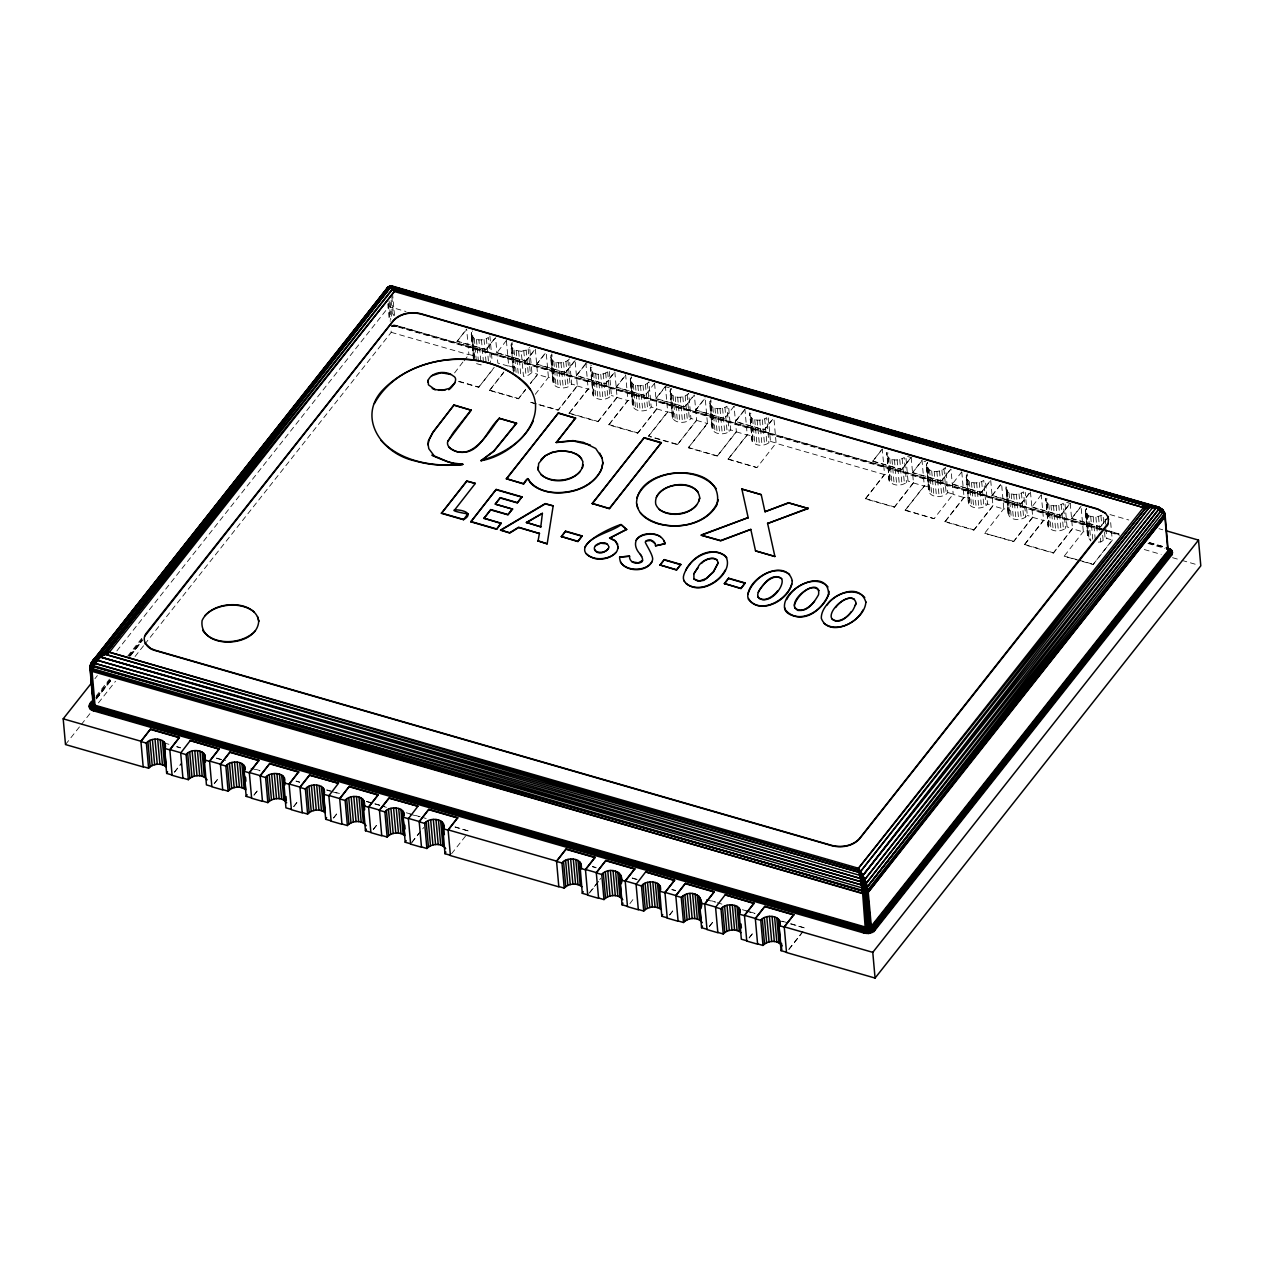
<?xml version="1.0" encoding="UTF-8"?>
<svg xmlns="http://www.w3.org/2000/svg" width="1264" height="1264" viewBox="0 0 1264 1264"><rect width="100%" height="100%" fill="white"/><g stroke="black" fill="none" stroke-linecap="round" stroke-linejoin="round"><path stroke-width="0.75" stroke-dasharray="5 3.75" d="M392.282 325.812L391.887 326.57L397.56 325.828L1119.082 533.945M473.415 359.339L471.172 334.249L471.409 332.558L473.652 357.665L474.569 356.053L472.325 330.947M513.168 370.81L510.925 345.704L512.078 342.418L514.322 367.524L513.405 369.135M552.921 382.281L550.677 357.175L551.831 353.888L554.074 378.979C549.366 388.775 567.283 390.702 571.676 384.066L569.606 360.888M590.43 368.646L590.683 366.971L593.1 395.363C597.177 401.162 606.894 400.404 611.428 395.521L609.185 370.431C604.603 375.629 592.69 376.293 590.43 368.646L593.1 395.363M592.674 393.752L593.827 390.45L591.757 367.287M630.199 380.116L631.352 376.814L633.58 401.92C628.872 411.701 646.789 413.644 651.181 406.992L648.938 381.902C644.356 387.1 632.458 387.764 630.199 380.116L632.427 405.207M669.952 391.571L671.105 388.285L673.333 413.391C668.624 423.171 686.542 425.099 690.934 418.463L688.69 393.357C684.108 398.555 672.211 399.234 669.952 391.571L672.179 416.678M711.948 428.148L709.704 403.042L710.858 399.756L713.101 424.862C708.393 434.642 726.294 436.57 730.687 429.934L728.617 406.755M752.127 441.231L749.71 412.838L752.127 441.231C756.204 447.029 765.905 446.271 770.455 441.389L768.212 416.298M751.701 439.619L752.854 436.317L750.784 413.154M889.208 480.92L886.775 452.417L889.208 480.92C893.395 486.861 903.365 486.087 908.026 481.078L905.782 455.972M888.766 479.246L889.951 475.864L887.881 452.702M926.291 465.61L927.476 462.229L929.704 487.335C924.869 497.384 943.276 499.375 947.779 492.549L945.535 467.443C940.827 472.783 928.613 473.479 926.291 465.61L928.519 490.716M968.287 502.187L966.044 477.081L967.229 473.7L969.472 498.806C964.622 508.839 983.029 510.83 987.532 504.02L985.462 480.841M1008.04 513.642L1006.049 486.83L1008.293 511.92C1007.55 521.305 1022.702 521.353 1027.284 515.475L1025.23 492.312M1048.235 526.788L1045.802 498.285L1048.235 526.788C1052.422 532.729 1062.392 531.954 1067.053 526.946L1064.809 501.84M1047.793 525.113L1048.978 521.732L1046.908 498.569M1085.302 511.478L1086.487 508.096L1088.731 533.203L1087.546 536.584L1090.8 540.992L1088.557 515.886L1085.302 511.478L1087.546 536.584M1008.293 511.92L1009.225 510.261L1007.155 487.098M94.926 678.689L97.36 675.592M116.873 650.897L388.933 306.599L405.981 311.513M96.08 696.132L109.51 679.147M127.806 655.984L142.453 637.451M95.795 697.839L110.442 679.305M128.738 656.142L142.168 639.157M96.98 697.128L110.41 680.143M129.923 655.431L142.121 639.979M96.633 697.775L111.279 679.242M129.576 656.079L141.789 640.643M96.127 699.039L111.99 678.958M129.876 656.206L142.484 640.358M96.633 698.55L111.279 680.016M130.808 655.321L141.789 641.417M65.491 744.559L80.138 726.026M81.354 724.477L91.119 712.138M98.434 702.863L115.514 681.249M135.027 656.553L143.575 645.746M144.791 644.198L391.224 332.321L390.892 328.64M506.422 340.79L508.681 366.197L497.842 363.068L495.583 337.662L485.992 349.78L457.078 341.438L466.637 329.003M457.078 341.438L465.468 330.836M454.566 372.927L462.908 361.994M464.141 360.793L468.897 354.426L474.569 356.053M485.992 349.78L494.35 338.863M506.39 340.474L496.831 352.909L525.745 361.251L535.336 349.133L537.595 374.539L530.422 383.64M174.479 771.956L181.668 762.871M458.8 381.586L478.677 387.321L494.224 367.303M174.511 772.272L181.7 763.187M478.677 387.321L494.256 367.619M525.619 389.691L518.445 398.792L489.531 390.45L503.862 371.948M489.531 390.45L505.094 370.747M525.745 361.251L535.304 348.817M575.088 360.588L565.514 372.722L536.6 364.38L546.143 351.945M536.6 364.38L546.174 352.245L548.45 377.667L537.595 374.539M214.232 783.427L219.02 777.376M518.445 398.792L525.603 389.375M530.39 383.324L537.579 374.223L531.907 372.596L528.399 375.203L523.47 376.435L521.242 351.329L514.085 350.002L510.925 345.704M214.264 783.743L219.051 777.676M535.272 394.336L548.418 377.351L554.074 378.979M565.514 372.722L575.057 360.272L577.348 386.01L558.198 410.263L529.284 401.92L558.167 409.947L577.332 385.694L571.676 384.066M585.896 363.4L576.321 375.534L605.235 383.877L613.625 373.259M584.726 365.233L576.352 375.85L605.266 384.177L613.64 373.575M254.001 794.898L258.788 788.831M254.017 795.214L258.804 789.147M614.841 372.058L617.116 397.481L597.951 421.718L569.037 413.391L588.171 388.822L593.827 390.45M569.037 413.391L588.202 389.138L585.927 363.716L591.584 365.359M654.578 383.213L645.019 395.648L616.105 387.305L625.664 374.871M616.105 387.305L624.495 376.704M293.754 806.369L298.541 800.302M597.951 421.718L617.085 397.165L611.428 395.521M293.769 806.685L298.573 800.618M654.594 383.529L656.869 408.936L637.704 433.189L608.79 424.846L627.924 400.293L633.58 401.92M608.79 424.846L627.955 400.609L625.68 375.187M665.417 386.342L655.826 398.46L684.74 406.803L694.331 394.684M669.209 387.748L665.449 386.658L655.858 398.776L684.772 407.119L694.363 395L696.622 420.406L677.457 444.659L650.36 436.838M333.506 817.84L338.294 811.772M637.704 433.189L656.838 408.635L651.181 406.992M333.538 818.14L338.325 812.088M648.543 436.317L667.708 412.064L665.449 386.658M734.084 406.139L724.525 418.589L695.611 410.247L705.17 397.812M695.611 410.247L705.201 398.128L707.461 423.535L688.311 447.788L717.225 456.13L736.375 431.877L734.115 406.455M373.259 829.295L378.047 823.243M677.457 444.659L696.59 420.09L690.934 418.463M373.291 829.611L378.078 823.543M688.311 447.788L707.445 423.219L713.101 424.862M744.923 409.267L735.348 421.402L764.262 429.744L773.837 417.61M743.753 411.1L735.379 421.718L764.293 430.044L772.667 419.443M411.811 842.282L420.201 831.68M717.225 456.13L736.343 431.561L730.687 429.934M411.843 842.598L423.819 827.446M770.455 441.389L776.112 443.032L756.978 467.585L728.064 459.259L747.198 434.69L752.854 436.317M728.064 459.259L747.229 435.006L744.954 409.583M451.58 853.753L467.143 834.05M907.584 456.494L911.202 457.536L901.627 469.671L872.713 461.328L882.256 448.894M872.713 461.328L881.087 450.711M911.202 457.536L913.477 482.959L894.312 507.212L865.398 498.869L884.531 474.3L889.951 475.864M865.398 498.869L884.563 474.616L882.288 449.194M901.627 469.671L911.17 457.22M961.809 472.136L964.069 497.558L953.23 494.429L950.955 469.007L941.38 481.126L912.466 472.799L922.025 460.349M912.466 472.799L922.041 460.665L925.659 461.708M588.913 893.364L600.89 878.211M894.312 507.212L913.445 482.643L908.026 481.078M590.146 892.163L600.921 878.527M947.779 492.549L953.198 494.113L934.064 518.667L905.15 510.34L924.284 485.771L929.704 487.335M905.15 510.34L924.316 486.087L922.041 460.665M941.38 481.126L950.939 468.691M961.778 471.82L952.219 484.254L981.133 492.597L990.723 480.478L992.983 505.884L973.817 530.137L944.919 521.795L964.037 497.242L969.472 498.806M629.899 903.634L634.654 897.25M944.919 521.795L964.069 497.558M981.133 492.597L990.692 480.162M1029.275 493.466L1020.885 504.067L991.971 495.725L1001.53 483.29M991.971 495.725L1001.562 483.606L1003.821 509.013L992.983 505.884M669.62 914.788L674.407 908.721M973.817 530.137L992.951 505.584L987.532 504.02M669.651 915.089L674.439 909.037M1030.476 491.949L1032.735 517.355L1013.586 541.608L984.672 533.266L1003.806 508.697L1009.225 510.261M1020.885 504.067L1030.444 491.633M1041.283 494.761L1031.74 507.196L1060.654 515.538L1070.229 503.404L1066.611 502.361M709.373 926.243L714.176 920.192M1013.586 541.608L1032.72 517.039L1027.284 515.475M709.404 926.559L714.192 920.492M1070.229 503.404L1072.504 528.826L1053.339 553.079L1024.425 544.737L1043.558 520.168L1048.978 521.732M1024.425 544.737L1043.59 520.484L1041.315 495.077M1060.654 515.538L1070.197 503.088M1106.395 519.425L1100.407 526.993L1071.493 518.667L1081.036 506.216M1071.493 518.667L1081.068 506.532L1083.343 531.954L1072.504 528.826M749.141 937.714L753.929 931.647M1053.339 553.079L1072.472 528.51L1067.053 526.946M749.157 938.03L753.96 931.963M1080.436 560.884L1064.177 556.207L1083.311 531.638L1088.731 533.203M1100.407 526.993L1108.765 516.075M788.894 949.185L803.256 930.999M1082.253 561.406L1093.091 564.534L1112.225 539.981L1106.806 538.417L1100.77 541.94L1095.477 542.335M788.926 949.501L803.288 931.315M1093.091 564.534L1112.257 540.297L1110.677 522.601M393.294 324.911L396.122 326.618L397.56 325.828M521.242 351.329L526.156 350.096L529.679 347.489M550.677 357.175C552.937 364.822 564.85 364.158 569.432 358.96M471.172 334.249C473.099 341.312 483.385 341.043 488.41 337.472L490.653 362.563M709.704 403.042C711.632 410.121 721.918 409.836 726.942 406.265L729.186 431.372M749.457 414.513C751.385 421.591 761.671 421.307 766.695 417.736L768.939 442.842M886.522 454.139C888.513 461.407 899.067 461.123 904.234 457.457L906.478 482.564M966.044 477.081C968.019 484.349 978.589 484.065 983.755 480.399L985.983 505.489M1005.796 488.552C1007.787 495.82 1018.342 495.535 1023.508 491.854L1025.752 516.96M1045.549 500.007C1047.54 507.275 1058.094 506.99 1063.261 503.325L1065.505 528.431M1088.557 515.886L1095.904 517.26L1103.014 514.796L1103.883 524.449M391.334 325.764L395.553 325.448M391.635 326.302L397.054 326.349M394.368 324.927L1118.782 533.771M394.826 326.381L396.564 326.618M476.575 363.637L481.126 364.948L478.898 339.842M1109.95 514.559L1128.799 519.994M1158.946 528.684L1162.706 529.774M457.047 341.122L485.961 349.464M496.815 352.593L525.729 360.935M536.568 364.064L565.482 372.406M616.074 386.989L645.019 395.648M695.595 409.931L724.525 418.589M872.681 461.012L901.595 469.355M912.434 472.483L941.348 480.826M952.203 483.954L981.101 492.281M991.956 495.409L1020.87 503.751M1031.708 506.88L1060.622 515.222M1071.461 518.351L1100.375 526.693M1149.087 542.509L1166.119 547.423M1149.387 542.683L1168.315 548.149M1118.924 534.498L395.506 325.843L393.452 326.365L393.436 325.433M1148.881 543.204L1164.365 547.612M1100.596 529.821L395.758 326.349L395.363 325.117M1102.129 530.106L1119.541 535.288M1147.949 543.473L1164.997 548.386M508.665 365.881L514.322 367.524M673.333 413.391L667.676 411.748L648.527 436.001L677.441 444.343M391.224 332.321L468.928 354.726L466.669 329.319M577.348 386.01L588.202 389.138M617.116 397.481L627.955 400.609M656.869 408.936L667.708 412.064M696.622 420.406L707.461 423.535M736.375 431.877L747.229 435.006M884.563 474.616L776.128 443.348L773.868 417.926M913.477 482.959L924.316 486.087M1032.735 517.355L1043.59 520.484M1144.283 549.524L1161.237 554.422M1172.534 557.677L1180.07 559.857M1181.966 560.394L1197.04 564.739M458.785 381.27L478.661 387.005M489.5 390.134L518.414 398.476M569.005 413.075L597.919 421.402M608.758 424.53L637.672 432.873M688.28 447.472L717.194 455.814M728.032 458.943L756.978 467.585M865.366 498.553L894.28 506.896M905.135 510.024L934.064 518.667M944.887 521.479L973.801 529.821M1013.554 541.292L984.672 533.266M1024.393 544.421L1053.307 552.763M1076.802 559.541L1064.177 556.207M1078.603 560.063L1093.06 564.234M164.146 742.932L169.566 744.496M176.786 746.582L180.404 747.624M216.539 758.037L225.577 760.644M256.308 769.507L259.91 770.55M296.06 780.978L299.679 782.021M326.776 789.842L334.012 791.928M335.813 792.449L339.431 793.492M366.528 801.313L384.604 806.511M406.297 812.768L413.518 814.853M415.319 815.375L426.173 818.503M455.087 826.846L469.56 831.333L455.103 827.162M592.421 866.456L596.039 867.499M632.174 877.927L637.593 879.491M671.927 889.398L675.545 890.441M711.695 900.853L715.298 901.896M742.41 909.717L747.83 911.281M749.631 911.802L755.05 913.366M782.163 921.187L789.4 923.273M791.201 923.794L805.689 928.282L787.614 923.068M176.818 746.882L180.436 747.925M216.571 758.353L221.99 759.917M250.904 768.259L259.942 770.866M296.092 781.294L299.694 782.337M326.807 790.158L330.425 791.201M332.227 791.722L339.463 793.808M366.56 801.613L386.436 807.348M409.931 814.127L418.969 816.734M592.453 866.772L596.055 867.815M632.205 878.243L637.625 879.807M671.958 889.714L675.576 890.757M706.292 899.605L715.329 902.212M717.13 902.733L722.566 904.297M746.044 911.075L755.082 913.682M778.577 920.461L785.813 922.546M1105.084 519.109L1105.763 526.835M1105.937 528.763L1106.806 538.417M1104.562 532.176L1105.257 539.902M1100.96 515.996L1101.813 525.65M1102.682 535.304L1103.203 541.103M1098.527 516.834L1099.743 530.359M1100.423 538.069L1100.77 541.94M1095.904 517.26L1097.278 532.713M1093.234 517.229L1095.303 540.407M1090.737 516.771L1092.981 541.877M1086.866 514.653L1089.11 539.76M1085.555 509.755L1087.798 534.862M1085.744 513.152L1087.988 538.259M1061.207 504.526L1063.435 529.632M1058.774 505.363L1061.017 530.469M1056.135 505.79L1058.379 530.896M1053.481 505.774L1055.724 530.864M1050.984 505.3L1053.228 530.406M1048.804 504.415L1051.048 529.521M1047.113 503.183L1049.341 528.289M1021.438 493.055L1023.682 518.161M1019.021 493.908L1021.265 518.998M1016.382 494.319L1018.626 519.425M1013.728 494.303L1015.972 519.409M1011.232 493.829L1013.459 518.935M1009.051 492.96L1011.295 518.05M1007.345 491.712L1009.588 516.818M1006.239 490.211L1008.482 515.317M981.686 481.6L983.929 506.69M979.268 482.437L981.496 507.543M976.63 482.864L978.873 507.954M973.975 482.832L976.219 507.938M971.463 482.374L973.707 507.464M969.298 481.489L971.542 506.595M967.592 480.257L969.836 505.347M966.296 475.359L968.73 503.846M943.987 468.928L946.23 494.019M941.933 470.129L944.176 495.235M939.5 470.966L941.743 496.073M936.877 471.393L939.12 496.499M934.222 471.361L936.45 496.468M931.71 470.903L933.954 496.009M929.546 470.018L931.773 495.125M927.839 468.786L930.083 493.892M926.544 463.888L928.771 488.994M926.733 467.285L928.961 492.391M902.18 458.658L904.424 483.764M899.747 459.496L901.99 484.602M897.124 459.922L899.352 485.028M894.454 459.906L896.697 484.997M891.957 459.432L894.201 484.539M889.777 458.548L892.021 483.654M888.086 457.315L890.33 482.421M764.704 418.905L766.932 444.012M762.334 419.727L764.578 444.833M759.775 420.138L762.002 445.244M757.183 420.122L759.427 445.212M754.75 419.664L756.994 444.754M752.633 418.795L754.861 443.901M750.974 417.594L753.218 442.7M724.936 407.435L727.179 432.541M722.581 408.256L724.825 433.362M720.006 408.667L722.25 433.773M717.431 408.651L719.658 433.757M714.997 408.193L717.225 433.299M712.864 407.34L715.108 432.43M711.221 406.139L713.449 431.229M709.941 401.367L712.185 426.474M710.131 404.67L712.375 429.776M687.189 394.795L689.433 419.901M685.183 395.98L687.426 421.07M682.829 396.785L685.056 421.892M680.253 397.212L682.497 422.302M677.678 397.18L679.906 422.287M675.229 396.722L677.472 421.828M673.112 395.869L675.355 420.975M671.453 394.668L673.696 419.774M670.189 389.897L672.622 418.305M647.437 383.34L649.68 408.43M645.43 384.509L647.674 409.599M643.06 385.33L645.304 410.421M640.5 385.741L642.744 410.832M637.909 385.71L640.153 410.816M635.476 385.251L637.72 410.358M633.359 384.398L635.602 409.504M631.7 383.197L633.943 408.304M630.436 378.426L632.679 403.532M630.625 381.744L632.869 406.834M607.684 371.869L609.912 396.975M605.677 373.038L607.921 398.144M603.307 373.86L605.551 398.966M600.748 374.27L602.991 399.377M598.156 374.255L600.4 399.345M595.723 373.796L597.967 398.887M593.606 372.927L595.85 398.034M591.947 371.727L594.191 396.833M567.915 360.398L570.159 385.504M565.924 361.567L568.152 386.673M563.554 362.389L565.798 387.495M560.995 362.8L563.238 387.906M558.404 362.784L560.647 387.89M555.97 362.326L558.214 387.432M553.853 361.472L556.081 386.563M552.194 360.272L554.438 385.362M550.93 355.5L553.158 380.606M551.104 358.802L553.348 383.908M529.837 349.417L531.907 372.596M528.162 348.927L530.406 374.033M526.156 350.096L528.399 375.203M523.802 350.918L526.045 376.024M518.651 351.313L520.894 376.419M516.218 350.855L518.445 375.961M514.085 350.002L516.328 375.108M512.441 348.801L514.669 373.907M511.162 344.029L513.595 372.438M489.911 336.019L492.154 361.125M486.403 338.641L488.647 363.732M484.049 339.463L486.103 362.626M481.473 339.874L483.543 363.037M476.449 339.384L478.693 364.49M474.332 338.531L476.402 361.709M472.673 337.33L474.743 360.509M471.598 335.861L473.842 360.967M392.504 293.106L394.526 315.7M391.84 296.692L393.531 315.51M391.113 300.437L392.63 317.39M390.228 302.491L391.745 319.444M389.091 300.943L390.766 319.776M388.443 303.313L390.244 321.293M387.811 303.897L389.328 320.851"/><path stroke-width="1.5" d="M92.43 700.762C88.275 703.337 87.895 709.862 93.378 710.795L864.149 933.101L865.413 930.478L862.475 890.93L858.461 868.273L109.383 652.208C100.567 653.488 88.97 659.539 89.997 669.888L91.988 671.342L864.813 893.853L868.289 892.273L1164.808 517.008C1166.403 512.062 1160.984 507.528 1156.497 506.485L392.425 286.122L388.269 286.96L386.752 290.515M91.64 710.084L94.152 704.87L91.119 670.979C91.292 661.167 101.152 655.163 109.383 652.208L394.4 291.51C394.763 287.197 390.829 284.195 387.653 287.56L92.825 660.677L89.902 667.329L91.103 669.762L862.759 893.648L868.147 891.104L1164.808 517.008L1165.06 514.448C1162.564 505.474 1150.793 504.399 1143.478 507.559L858.461 868.273C863.391 875.541 867.736 883.899 867.673 892.858L870.691 926.749L873.961 931.521L1171.712 555.07L1172.313 551.041L1170.069 548.845L1167.32 548.939M873.961 931.521L870.375 933.164L869.442 930.509L865.477 890.678L864.023 883.852L860.594 878.527L860.01 875.399L100.472 657.027L98.197 658.228L97.454 656.616L390.244 286.043L1159.357 507.67L1162.122 509.597L1165.06 514.448M357.712 326.017L387.558 287.671L389.391 287.149L394.4 291.51L1143.478 507.559L1157.824 506.943L1162.517 509.803L1155.644 507.259L1146.322 507.164L858.461 868.273L867.278 886.933L867.262 889.998L864.465 890.867L91.972 670.189L91.119 670.979M1164.808 517.008L1163.038 510.466L1162.88 512.489L867.278 886.933L863.028 888.118L91.561 665.148L91.371 662.905L387.653 287.56L392.425 286.106L394.4 291.51L106.508 652.793C99.35 654.894 91.087 659.966 89.807 667.977M866.14 933.48L866.772 927.729L863.628 892.589L858.461 868.273L861.953 875.589L864.465 890.867L867.847 927.744L868.273 933.496L864.149 933.101M792.338 581.013C786.65 557.582 747.261 576.716 747.782 597.129C757.294 617.18 791.043 600.574 792.307 580.697M784.549 607.747C781.958 587.634 828.742 566.051 828.568 594.633C823.022 607.004 810.35 619.676 795.672 616.453C791.533 615.426 786.666 613.83 784.944 609.517C784.328 607.004 784.596 607.289 784.944 609.517M626.628 529.221L609.627 538.132L626.644 529.537L621.066 524.449C610.954 527.483 564.013 548.576 595.202 558.641C602.517 559.952 610.97 558.246 616.01 552.447C617.796 551.23 618.602 543.646 617.97 548.371M93.378 710.795L95.021 705.233L91.956 670.173L92.936 666.112L96.127 661.088L94.879 658.544L388.727 287.07C395.427 285.143 388.459 285.569 387.005 288.824L387.369 289.677L387.005 288.824M89.997 669.888L91.024 663.505M636.519 503.388C637.356 463.288 726.926 461.249 716.862 505.015C705.423 524.686 678.673 529.395 658.054 523.786C649.68 521.226 641.069 516.534 637.735 507.938C635.966 500.718 636.55 503.941 637.735 507.938M872.318 932.484L869.869 927.239L866.44 890.377L867.215 886.68L862.095 887.96L861.732 878.101L858.461 868.273M875.209 930.336L872.571 928.677L871.307 926.164L868.147 891.104L865.224 880.739L862.569 881.292L861.669 884.958L92.857 666.333L91.308 668.245L862.475 890.93L864.813 893.853M1159.641 507.859L392.045 286.865L390.276 287.513L97.454 656.616L92.825 660.677L89.981 668.624L90.06 666.444L95.132 659.539L104.896 654.199L859.062 870.185L864.813 883.662L865.477 890.678L867.673 892.858L1164.191 514.606L1164.381 512.394L1162.122 509.597L1165.092 514.985L1168.205 550.235L1169.563 552.558L1172.471 553.743M90.281 709.088L92.651 707.066L93.473 704.38L90.06 666.444C90.692 663.995 94.974 654.784 96.965 660.156L860.594 878.527L863.912 877.69L867.278 886.933L1161.079 510.782C1161.964 507.891 1156.497 505.205 1158.693 509.329L866.188 883.362L861.669 884.958L93.694 663C91.055 656.553 105.023 653.662 109.383 652.208L858.92 870.232L859.694 872.413L100.472 657.027L99.745 655.542L94.958 659.144M862.475 884.753L862.095 887.96L863.944 887.676L862.475 884.753L866.188 883.362L1161.079 510.782C1159.973 505.395 1152.326 506.058 1148.028 506.343L393.436 289.93L389.897 286.802L387.037 288.713L389.691 286.312L392.504 286.833L391.84 285.996L387.558 287.671M540.787 526.851L542.398 513.342L526.44 522.411L540.787 526.851L526.44 522.411M92.936 661.878L92.983 660.661L91.292 664.327L92.936 666.112L91.308 668.245L90.234 667.06L92.936 661.878L94.5 663.237L861.147 881.766L862.569 881.292M428.638 440.299L428.117 444.691L428.638 440.299L432.92 432.162L454.013 404.954L471.203 410.215L448.088 440.931L453.397 432.399L471.188 409.899M645.351 541.782C644.134 541.908 653.757 555.591 652.603 559.778C648.274 574.52 619.202 572.071 619.629 557.061L629.567 556.192C628.84 561.248 635.128 564.929 640.579 562.527C646.552 560.9 636.961 549.856 641.654 556.429M89.823 669.225L89.902 667.329L93.03 703.779L92.082 706.276L89.396 707.887M92.888 703.226L92.635 705.47L94.895 707.113L868.005 929.656L871.939 927.871L1168.442 552.605L1168.331 549.65M92.951 702.421L91.845 705.423L89.033 706.56M1107.722 516.502L1105.479 513.184L1097.721 508.95L420.928 313.741C411.416 311.339 400.072 313.109 393.278 320.645L146.577 632.869C140.62 639.774 146.972 648.748 155.109 650.518L831.902 845.727C841.413 848.128 852.758 846.359 859.552 838.822L1106.237 526.598C1110.598 524.386 1106.379 511.225 1108.591 519.52M258.725 621.003C257.461 648.258 198.306 650.028 202.098 620.513C208.449 606.625 228.863 602.027 243.494 606.167C250.683 608.237 257.872 613.34 258.741 621.319C258.772 621.003 257.382 615.773 257.508 616.627M341.959 823.986L347.379 825.55L345.135 800.46C349.638 793.634 368.045 795.625 363.21 805.658L368.63 807.222L378.173 794.787L349.259 786.445L339.684 798.579L341.975 824.302L331.136 821.173L328.845 795.451L339.684 798.579M427.817 382.392L428.164 380.069L428.433 384.809L435.164 389.691L432.225 388.506M455.072 382.787C437.391 399.55 463.082 381.017 453.302 376.024C446.587 370.194 431.988 371.49 428.18 380.227M421.465 846.927L426.884 848.492L424.641 823.385C429.16 816.56 447.551 818.551 442.716 828.599L448.135 830.164L457.694 817.729L428.78 809.387L419.19 821.505L421.497 847.243L410.642 844.115L408.351 818.377L419.19 821.505M558.799 886.538L564.218 888.102L561.99 862.996C566.493 856.17 584.9 858.161 580.05 868.21L585.469 869.774L595.028 857.34L566.114 848.997L556.539 861.116L558.83 886.854L450.411 855.586L448.104 829.848L457.694 817.729M621.256 883.82C625.427 871.433 608.995 866.124 601.743 874.467L603.987 899.573L598.551 898.009M700.935 908.674C705.296 895.26 690.128 888.371 681.249 897.408L683.492 922.499L678.073 920.935M757.578 943.876L762.998 945.44L760.77 920.334C765.273 913.509 783.68 915.499 778.829 925.548L781.073 950.654L786.492 952.219M89.981 703.858L92.983 703.195L92.082 706.276L94.658 708.156L868.084 930.731L872.571 928.677L1169.074 553.427L1169.469 550.804L1167.162 548.529L1167.873 549.034L1167.825 550.899L871.307 926.164L867.847 927.744L95.021 705.233L92.841 703.116L92.967 704.617L95.021 706.118L867.926 928.645L871.512 927.002L1168.015 551.752L1168.505 550.346L1167.004 547.786M90.423 669.225L92.225 665.528M547.17 543.852L537.974 540.881L547.17 543.852L553.174 505.884L545.226 503.593L500.56 530.09L509.74 533.045L518.651 527.546L539.491 533.55L518.635 527.23L509.708 532.729L500.56 530.09M828.568 594.633L829.089 591.315M865.872 601.917C864.892 621.446 829.073 638.826 821.331 618.349C820.478 600.131 858.446 577.553 865.887 602.233M527.594 478.55C537.974 494.651 560.979 494.761 577.364 489.5C586.464 486.356 594.838 480.604 599.879 472.278C602.122 470.255 604.429 453.555 601.806 468.486C593.448 488.267 568.816 495.362 549.034 492.123C541.94 490.606 534.688 487.888 529.9 482.2C528.052 475.612 525.461 480.683 523.58 483.986L506.39 478.724L558.372 412.917L575.562 418.179L556.302 442.558L575.547 417.863M538.006 541.197L539.459 533.234M1165.171 516.344C1163.86 507.859 1153.131 507.354 1146.369 507.243L860.61 871.449L865.224 880.739L863.912 877.69M388.269 286.96L393.088 287.07L394.4 291.51L390.971 286.359L387.653 288.034M448.056 440.615C445.054 446.887 453.981 452.022 460.712 452.212C480.494 454.108 487.272 428.575 499.406 418.352L516.565 423.298L493.876 451.295L481.031 460.728L493.845 450.995L516.549 422.982M863.628 892.589L862.475 890.93L92.857 666.333L93.694 663L92.936 666.112L90.66 667.676L90.439 670.489M537.832 467.222L538.148 470.018L538.669 463.43L545.005 455.814L552.289 452.196L560.995 450.679L571.281 451.991L576.969 454.329L579.765 456.399L582.894 461.55L582.388 467.775L583.162 464.694M699.75 498.048C697.112 475.675 652.303 483.575 655.747 504.162C659.492 514.274 674.929 516.091 684.772 512.884C690.744 511.004 696.338 507.038 698.834 501.113C700.082 495.63 699.75 498.996 698.834 501.113M693.873 573.809L697.744 567.741L693.873 573.809L693.936 578.991L698.155 581.266L704.001 580.318L713.386 572.102L718.126 562.97L713.354 571.786L706.592 578.501L699.324 581.045L693.936 578.991M758.274 597.256C768.528 606.673 785.386 586.212 781.658 578.722C776.933 574.283 769.413 577.774 765.842 582.009C762.508 586.022 757.041 591.536 757.721 596.197C758.811 599.104 757.958 595.897 757.721 596.197M794.503 606.799C792.101 595.297 821.237 576.763 818.535 594.775C814.522 601.648 808.454 611.144 799.29 610.433C796.636 611.744 793.207 604.176 795.088 608.174M819.072 590.557C811.061 581.124 796.083 597.303 794.377 605.298M608.316 545.637C605.488 538.985 589.561 545.021 595.771 551.341C601.79 556.602 611.002 547.628 608.6 546.222M855.301 605.393C857.719 598.694 853.216 611.602 851.304 611.887C848.16 615.6 844.589 619.597 839.707 620.861C836.515 622.062 831.554 619.945 831.285 617.401C829.042 608.047 852.473 589.103 856.076 603.07M481.031 460.728C515.428 454.929 553.427 414.387 526.377 384.161C487.936 346.81 417.041 352.719 381.491 391.382C357.475 418.905 382.486 454.124 415.113 460.933C430.566 465.326 446.84 466.226 462.75 464.378C458.184 463.525 452.386 463.303 447.519 461.66C407.419 444.027 456.304 468.138 462.75 464.378M640.358 512.836C660.314 534.008 708.835 529.063 718.363 499.817M863.201 884.057L861.163 881.751L860.61 875.968L862.854 875.478L1155.849 508.223L1155.296 506.564L1143.478 507.559L393.957 289.804L391.161 285.996L394.4 291.51L389.881 286.312L388.174 289.14L387.621 288.145L390.228 287.149M91.182 664.548L100.504 655.147L106.508 652.793L393.246 288.382L1152.673 505.948L1153.384 507.259L1158.567 508.081L1162.88 510.308L1165.282 515.665L1162.659 509.945L1159.846 507.828M92.857 666.333L100.472 657.027L109.383 652.208L100.741 655.605L96.127 661.088C100.757 657.169 103.348 652.461 109.383 652.208L100.614 655.368L94.263 663.6M626.644 529.537L621.098 524.765C610.48 532.413 590.778 535.541 584.758 547.391M716.198 488.631C697.839 464.346 647.942 469.134 636.756 498.063M90.139 665.859L91.371 662.905M645.904 541.324C648.874 537.864 655.763 541.166 655.526 545.811L665.069 543.725C663.3 535.588 653.757 532.397 645.825 534.135C634.18 536.126 632.569 545.969 640.074 554.059M684.63 581.693C700.256 600.195 736.801 572.355 725.236 555.86C713.433 546.933 696.669 553.79 689.212 565.198C686.131 568.895 682.939 575.136 683.382 578.264C683.571 580.934 685.578 583.02 683.808 580.334M789.589 574.425C774.295 563.302 752.112 578.707 747.83 594.412M94.5 663.237L96.317 659.144L106.682 653.093M530.39 389.754C493.718 343.381 402.442 351.518 374.444 403.548M480.999 460.412C502.219 454.692 524.56 441.183 533.155 421.181M748.162 598.899C760.201 615.189 787.251 600.21 791.785 584.031M784.912 609.201C797.631 626.122 823.449 611.097 828.536 594.317M428.67 440.615L432.936 432.462L454.013 404.954M1158.677 508.665L1163.228 511.857L1164.981 515.175L1157.619 508.254L1152.563 507.164L1143.478 507.559L1157.334 507.275L1160.257 508.128L1163.085 510.94L1160.747 509.123L1153.384 507.259M632 561.832L638.304 562.843L642.539 560.505M91.751 703.953L91.308 706.987L94.294 709.151L868.163 931.773L873.361 929.403L1169.879 554.138L1170.322 551.104L1166.877 548.939M1105.479 513.184L1097.752 509.266L420.959 314.057C411.448 311.639 400.103 313.425 393.309 320.961L144.712 636.187M172.094 774.99L166.658 773.426L164.431 748.335C169.265 738.287 150.858 736.296 146.355 743.121L148.599 768.212L143.18 766.648M166.658 773.426L167.591 771.767M251.599 797.932L246.18 796.367L243.936 771.261C248.771 761.212 230.38 759.222 225.861 766.047L228.105 791.153L222.685 789.589M246.18 796.367L247.112 794.708M331.105 820.857L325.685 819.293L323.442 794.203C328.292 784.154 309.885 782.163 305.382 788.989L307.61 814.079L302.191 812.531M325.685 819.293L326.618 817.634M370.873 832.328L365.438 830.764L366.37 829.105M410.626 843.799L405.207 842.235L402.963 817.129C407.798 807.08 389.407 805.089 384.888 811.915L387.132 837.021L381.712 835.457M405.207 842.235L406.139 840.576M450.379 855.27L444.96 853.706L445.892 852.047M587.713 894.88L582.293 893.316L583.225 891.657M627.465 906.351L622.046 904.787L619.802 879.681L620.735 878.022M622.046 904.787L622.978 903.128M667.234 917.806L661.799 916.242L662.731 914.583M706.987 929.277L701.567 927.713L699.324 902.607L700.256 900.963M701.567 927.713L702.5 926.054M781.073 950.654L782.005 948.995M145.123 643.281L150.716 648.432L155.077 650.202L831.87 845.411C841.382 847.812 852.726 846.043 859.52 838.506L1108.101 523.28M92.714 660.993L91.292 664.327M538.116 469.702C544.91 485.55 575.231 484.001 582.356 467.459M594.57 549.587C596.624 554.106 606.562 552.605 608.426 548.465M698.06 491.854C687.806 480.541 663.284 483.543 656.332 497.352M103.917 654.262L100.472 657.027L860.594 878.527M97.518 656.838C95.606 658.923 90.818 664.864 94.863 658.813M781.658 578.722C772.889 572.402 761.639 585.39 758.226 592.374M660.487 536.647C653.804 532.381 640.706 533.376 636.108 540.234M620.403 561.974C626.249 571.66 646.015 571.628 652.003 561.864M1163.101 513.547L1164.444 513.184L1161.316 509.281L1162.596 511.367M726.863 557.756C714.666 544.784 691.835 556.523 685.609 570.396M827.999 586.938C815.817 573.951 792.97 585.69 786.745 599.578M686.162 583.684C699.182 593.179 718.742 583.004 725.157 570.111M824.096 623.468C837.1 632.964 856.66 622.789 863.075 609.896M100.283 656.664L100.409 654.957L390.276 287.513L389.881 286.312M93.252 662.415L97.628 657.106L106.65 653.014L103.68 653.788L390.276 287.513L392.472 288.555L391.018 287.497M861.606 880.281L864.75 879.57L1155.849 508.223M90.471 665.338L94.136 660.709M111.216 638.999L127.079 618.854M146.608 594.064L164.905 570.822M180.768 550.677L203.962 521.242M216.16 505.758L241.787 473.21M249.103 463.92L279.613 425.178M282.062 422.081L284.495 418.984M286.928 415.888L317.438 377.146M319.887 374.049L355.279 329.114M127.206 618.87L112.512 637.467L123.524 623.626M151.68 587.902L165.157 570.854M190.864 538.338L204.326 521.289M230.048 488.773L242.277 473.273M269.216 439.208L275.347 431.466M277.796 428.37L280.245 425.273M282.694 422.16L285.127 419.063M309.617 388.095L313.298 383.45M315.747 380.353L318.196 377.257M320.645 374.16L323.094 371.047M346.352 341.628L351.25 335.434M353.699 332.337L356.148 329.24M358.597 326.144L361.046 323.047M164.431 748.335L169.85 749.9L179.393 737.449L150.479 729.123L140.904 741.241L143.195 766.964L65.491 744.559L63.2 718.821L91.261 683.318M93.346 700.935C89.649 703.179 88.78 709.151 93.868 710.052L868.226 932.706L874.261 929.956L1170.78 554.706L1171.286 551.183L1167.81 548.655M150.479 729.123L140.936 741.557L146.355 743.121M169.818 749.584L180.657 752.712L182.964 778.434L172.109 775.306L169.818 749.584L179.393 737.449M190.248 740.578L180.689 753.028L186.108 754.592C190.627 747.767 209.018 749.757 204.183 759.79L209.603 761.355L219.162 748.92L190.248 740.578L219.178 749.236M243.936 771.261L249.356 772.825L258.915 760.391L230.001 752.048L220.41 764.167L222.717 789.905L211.878 786.777L209.571 761.054L219.162 748.92M230.001 752.048L220.442 764.483L225.861 766.047M448.91 447.219C470.682 464.852 488.378 432.525 499.375 418.036M441.436 513.342L466.748 480.952L475.327 483.433L466.779 481.268L441.436 513.342L463.493 519.709C483.117 508.049 430.092 507.607 468.043 513.958M454.566 510.056L475.327 483.433M262.438 801.06L267.857 802.624L265.614 777.518C270.133 770.692 288.524 772.683 283.689 782.732L289.108 784.296L298.667 771.862L269.753 763.519L260.179 775.638L262.47 801.376L251.631 798.248L249.324 772.509L258.915 760.391M269.753 763.519L260.194 775.954L265.614 777.518M463.493 519.709L468.028 513.642M501.144 523.501L483.954 518.24L501.129 523.185L496.594 529.253L470.856 521.827L496.167 489.437L521.921 496.863L517.403 502.93L500.228 497.984L495.362 504.162L512.52 509.108L495.362 504.162M470.856 521.827L496.167 489.437M506.406 479.04L558.372 412.917M483.954 518.24L490.78 509.597L507.938 514.543L512.489 508.792M495.33 503.846L500.212 497.668L517.371 502.63L521.921 496.863M483.986 518.556L490.78 509.597M523.58 483.986L527.609 478.866M305.382 788.989L299.963 787.425L309.538 775.29L338.42 783.317L309.506 774.99L299.931 787.109L302.222 812.831L291.384 809.703L289.093 783.98L298.667 771.862M496.594 529.253L501.129 523.185M490.811 509.913L507.97 514.859L512.52 509.108M338.42 783.317L328.877 795.767L323.442 794.203M349.259 786.445L339.716 798.895L345.135 800.46M561.342 536.521L565.561 531.164L582.119 535.936L577.917 541.608L561.342 536.521L577.885 541.292L582.119 535.936M561.374 536.837L565.561 531.164M592.2 503.467L644.198 437.676L661.356 442.621L609.39 508.744L592.2 503.467L609.359 508.428L661.356 442.621M592.231 503.783L644.198 437.676M384.888 811.915L379.469 810.35L389.043 798.232L417.926 806.258L389.028 797.916L379.437 810.05L381.744 835.773L370.889 832.644L368.598 806.922L378.173 794.787M417.926 806.258L408.383 818.693L402.963 817.129M428.78 809.387L419.221 821.821L424.641 823.385M660.029 564.976L664.248 559.636L680.806 564.408L676.603 570.064L660.029 564.976L676.588 569.748L680.806 564.408M660.061 565.292L664.248 559.636M724.398 583.541L728.617 578.201L745.175 582.973L740.973 588.629L724.398 583.541L740.941 588.313L745.175 582.973M724.414 583.857L728.617 578.201M566.114 848.997L556.555 861.432L561.99 862.996M619.802 879.681L625.238 881.245L634.781 868.81L605.867 860.468L596.292 872.587L598.583 898.325L587.744 895.196L585.453 869.458L595.028 857.34M605.867 860.468L596.324 872.903L601.743 874.467M625.206 880.929L636.045 884.057L638.336 909.78L627.497 906.651L625.206 880.929L634.781 868.81M645.62 871.939L636.076 884.373L641.496 885.938C645.999 879.112 664.406 881.103 659.571 891.152L664.99 892.716L674.534 880.265L645.62 871.939L674.565 880.581M699.324 902.607L704.743 904.171L714.302 891.736L685.388 883.394L675.798 895.528L678.104 921.251L667.25 918.122L664.959 892.4L674.534 880.265M685.388 883.394L675.829 895.844L681.249 897.408M704.712 903.871L715.55 906.999L717.857 932.721L707.018 929.593L704.712 903.871L714.302 891.736M725.141 894.865L715.582 907.299L721.001 908.863C725.52 902.038 743.911 904.029 739.077 914.077L744.496 915.642L754.055 903.207L725.141 894.865L754.087 903.523M778.829 925.548L784.249 927.112L793.808 914.678L764.894 906.335L755.319 918.454L757.61 944.192L746.771 941.064L744.464 915.326L754.055 903.207M764.894 906.335L755.335 918.77L760.77 920.334M1166.482 530.864L1198.509 540.107L1200.8 565.83L875.067 978.067L786.524 952.535L784.233 926.796L793.808 914.678M875.067 978.067L872.776 952.345L1198.509 540.107M152.912 586.559L156.578 581.93M159.027 578.833L161.476 575.752M192.081 537.137L194.53 534.04M196.979 530.959L199.428 527.862M230.032 489.247L232.481 486.15M103.585 653.646L392.314 289.093M860.61 871.449L1149.355 507.196C1158.472 503.767 1146.827 507.212 1143.478 507.559L1149.355 507.212L862.854 875.478L863.533 879.76L866.188 883.362M864.75 879.57L1158.693 509.329L1160.826 509.787M867.278 886.933L1164.191 514.606L867.941 889.793L867.515 891.61L865.824 887.486L866.33 883.789M697.775 568.057C699.719 560.189 716.941 553.111 718.157 563.286M854.432 599.183C847.97 595.581 839.012 602.486 835.662 607.526M759.032 598.378C765.226 602.407 774.421 595.502 777.755 590.667M795.056 607.858C801.487 614.415 811.046 605.709 814.522 601.285M831.87 618.775C837.542 624.321 848.112 617.022 851.304 611.887M581.74 458.848C572.608 447.74 550.045 448.925 540.945 459.748M540.866 474.6C551.167 483.243 571.407 481.71 580.176 471.409M864.781 597.54C854.748 586.449 834.082 593.448 827.13 604.982M606.815 543.82L600.526 543.204L595.407 545.795M659.223 509.455C669.604 516.771 688.39 514.938 696.622 505.031M865.54 883.489L868.289 892.273M92.556 703.937L89.238 705.186M586.212 553.695C593.211 561.2 609.327 559.873 616.01 552.447M864.608 880.834L864.134 884.326L865.761 887.217L864.465 890.867L865.729 892.368M254.364 612.092C240.982 601.237 216.413 603.355 204.705 615.852M202.651 630.341C213.695 646.362 242.957 644.277 255.423 630.799M148.599 768.212C152.991 763.519 161.271 762.808 166.295 766.885L164.051 741.778M182.932 778.118L188.352 779.683C193.013 774.674 202.983 773.9 207.154 779.841M228.105 791.153C232.497 786.461 240.776 785.734 245.801 789.81L243.573 764.704M267.857 802.624C272.518 797.616 282.488 796.841 286.675 802.782M307.61 814.079C312.003 809.387 320.298 808.676 325.322 812.752L323.078 787.646M347.379 825.55C352.04 820.541 362.01 819.767 366.181 825.724M387.132 837.021C391.524 832.328 399.803 831.601 404.828 835.678L402.584 810.572M426.884 848.492C431.545 843.483 441.515 842.709 445.702 848.65M564.218 888.102C568.61 883.41 576.905 882.683 581.93 886.759M603.987 899.573C608.632 894.564 618.602 893.79 622.789 899.731M638.32 909.48L643.739 911.044C648.132 906.335 656.411 905.624 661.435 909.701M683.492 922.499C688.153 917.49 698.123 916.716 702.31 922.673M717.826 932.405L723.245 933.97C727.637 929.277 735.932 928.55 740.941 932.627M762.998 945.44C767.659 940.432 777.629 939.658 781.816 945.598M91.672 664.927L93.694 663M91.103 669.762L92.098 668.94L91.988 671.342M717.288 560.157C713.338 556.602 704.396 559.399 701.473 563.444M93.03 661.056L95.132 659.539M389.897 286.802L388.727 287.07M654.894 543.441L651.26 540.534L646.078 540.834M500.591 530.406L545.258 503.894L553.174 505.884M1170.069 548.845L1167.509 549.066M451.011 374.523L441.12 372.675L431.498 375.835M526.456 522.727L542.398 513.342M96.601 659.634L98.466 658.702M97.454 656.616L99.745 655.542M388.885 286.596L390.971 286.359M862.064 874.814L860.01 875.399L858.92 870.232M389.312 287.181L388.174 287.054L389.754 286.233M100.504 655.147L103.759 653.93M788.799 502.614L764.973 511.73L788.815 502.914L808.186 508.507L788.815 502.914M701.315 534.941L748.193 517.608L701.346 535.257L720.67 540.534L750.8 529.395L755.524 550.883L774.895 556.476L755.524 550.883M808.186 508.507L767.58 523.517L808.154 508.191M701.346 535.257L720.701 540.85L750.8 529.395M435.148 389.533L442.116 390.355L448.925 388.49M859.694 872.413L860.737 872.16L862.854 875.478L1152.689 507.512L1152.073 506.137M1171.428 549.84L1168.284 549.635M1146.369 507.259L1157.445 506.785M1157.334 507.275L1146.227 506.99L1155.486 506.88L1157.334 507.275L1158.693 509.329M859.441 870.09L862.396 875.525L863.312 884.531L864.876 887.454L863.438 890.962L864.687 892.558M665.069 543.725L655.526 545.811M556.271 442.242L572.987 440.599L583.447 442.368L595.723 448.483L602.106 458.058L599.736 453.16M556.302 442.558L573.019 440.915L590.209 444.928M868.273 933.496L870.375 933.164M1172.313 551.041L1169.469 550.804L1167.683 548.276M1158.393 507.607L1155.77 507.701M1146.227 506.99L1152.326 506.58M381.096 440.472C400.735 461.613 434.231 467.617 462.735 464.062M438.529 390.323L445.671 389.786M1172.66 552.368L1169.69 551.673L1168.126 548.876M1152.831 506.137L1155.296 506.564M1155.091 506.311L1160.257 508.128M393.246 288.382L393.689 289.867L390.955 285.933M1159.357 507.67L392.235 286.501L517.276 322.747M521.068 323.837L547.596 331.531M551.373 332.622L574.109 339.21M577.901 340.316L604.429 347.995M608.221 349.101L630.957 355.69M634.733 356.78L648.005 360.635M651.797 361.725L661.262 364.474M665.054 365.565L687.79 372.153M695.374 374.349L704.838 377.099M708.63 378.205L714.318 379.848M721.886 382.044L735.158 385.883M738.934 386.989L744.622 388.633M752.206 390.829L761.671 393.578M765.463 394.668L771.151 396.327M778.735 398.523L791.991 402.363M795.783 403.453L801.455 405.112M809.039 407.308L818.519 410.042M822.295 411.148L827.983 412.791M839.359 416.093L845.031 417.736M852.615 419.932L858.303 421.576M865.872 423.772L875.352 426.521M896.192 432.557L901.88 434.216M926.512 441.341L932.184 443M953.024 449.036L958.712 450.679M1009.873 465.5L1015.545 467.159M1148.028 506.343L393.531 288.334L393.815 289.835M558.404 413.233L575.562 418.179M644.229 437.976L661.388 442.937M454.045 405.27L471.203 410.215M499.406 418.352L516.565 423.298M761.228 494.651L741.857 489.073L761.228 494.651L764.973 511.73M506.39 478.724L523.549 483.67M496.199 489.753L521.953 497.179M565.593 531.48L582.151 536.252M664.279 559.952L680.838 564.724M728.649 578.517L745.191 583.289M441.405 513.026L463.477 519.393M470.824 521.511L496.578 528.937M104.896 654.199L859.425 872.523L863.944 880.945M96.965 660.171L861.147 881.766M150.511 729.423L179.425 737.765M230.032 752.364L258.93 760.707M269.785 763.835L298.699 772.178M349.291 786.761L378.205 795.103M428.796 809.703L457.71 818.045M566.146 849.313L595.06 857.656M605.898 860.784L634.812 869.126M685.404 883.71L714.318 892.052M764.925 906.651L793.839 914.994M63.2 718.821L140.904 741.241M209.571 761.054L220.41 764.167M249.324 772.509L260.179 775.638M289.093 783.98L299.931 787.109M368.598 806.922L379.437 810.05M448.104 829.848L556.539 861.116M585.453 869.458L596.292 872.587M664.959 892.4L675.798 895.528M744.464 915.326L755.319 918.454M784.233 926.796L872.776 952.345M211.846 786.461L206.427 784.897L203.804 753.249M291.352 809.402L285.933 807.838L283.326 776.175M746.74 940.748L741.32 939.184L738.713 907.52M392.709 286.312L391.84 285.996L392.219 287.133M609.611 537.816L615.236 540.66L618.207 546.617M609.627 538.132L615.252 540.976L617.764 544.294M1171.712 555.07L1169.074 553.427L1167.825 550.899L1164.823 516.265M1161.079 510.782L1163.228 511.098L1164.492 513.816M390.434 286.533L393.436 289.93M860.847 875.067L862.285 877.943M434.137 455.798L428.796 448.673L428.101 444.375M1161.426 509.439L1164.887 513.769M864.813 883.662L860.61 875.968M859.315 870.122L861.511 875.683M665.038 543.409L663.932 541.008M392.646 287.086L392.978 288.429M767.564 523.201L774.895 556.476M741.857 489.073L748.225 517.924M1163.781 512.726L1163.97 513.895M859.962 872.334L860.436 875.225M602.075 457.742L602.817 463.24M780.014 922.167L780.362 926.022M779.572 920.492L780.093 926.291M781.484 943.197L781.831 947.068M778.466 918.991L780.536 942.17M776.76 917.759L779.003 942.865M774.595 916.874L776.823 941.98M772.083 916.416L774.326 941.506M769.428 916.384L771.672 941.49M766.79 916.811L769.033 941.917M764.372 917.648L766.616 942.754M762.318 918.849L764.546 943.955M739.819 909.037L740.167 912.892M741.052 924.016L741.383 927.871M737.007 906.288L739.25 931.394M734.826 905.419L737.07 930.509M732.33 904.945L734.574 930.051M729.676 904.929L731.919 930.02M727.037 905.34L729.281 930.446M724.62 906.193L726.847 931.284M722.55 907.394L724.793 932.484M721.001 908.863L723.245 933.97M700.509 899.241L700.856 903.096M700.066 897.566L700.92 907.22M698.96 896.065L701.188 921.156M697.254 894.833L699.498 919.923M695.074 893.948L697.317 919.054M692.577 893.474L694.821 918.58M689.923 893.458L692.151 918.549M687.284 893.885L689.528 918.975M684.851 894.722L687.095 919.829M682.797 895.923L685.041 921.029M660.314 886.096L660.645 889.951M659.192 884.595L661.799 916.242M629.567 556.192L619.629 557.061M657.501 883.362L659.729 908.468M655.321 882.477L657.564 907.584M652.824 882.003L655.052 907.11M650.154 881.988L652.398 907.094M647.531 882.414L649.775 907.52M645.098 883.252L647.342 908.358M643.044 884.452L645.288 909.559M641.496 885.938L643.739 911.044M620.987 876.3L621.335 880.155M620.545 874.625L621.066 880.423M619.439 873.124L621.683 898.23M617.733 871.891L619.976 896.998M615.568 871.007L617.812 896.113M613.056 870.548L615.299 895.639M610.401 870.517L612.645 895.623M607.779 870.943L610.006 896.05M605.345 871.781L607.589 896.887M603.291 872.982L605.535 898.088M581.235 864.829L581.582 868.7M580.792 863.17L581.14 867.025M579.686 861.653L582.293 893.316M577.98 860.421L580.223 885.527M575.815 859.552L578.043 884.642M573.303 859.078L575.547 884.184M570.649 859.046L572.892 884.152M568.01 859.473L570.254 884.579M565.593 860.326L567.836 885.416M563.539 861.527L565.766 886.617M443.901 825.218L444.249 829.073M443.459 823.543L444.343 834.667M442.353 822.042L444.96 853.706M440.646 820.81L442.89 845.916M438.466 819.925L440.709 845.031M435.969 819.467L438.213 844.557M433.315 819.435L435.559 844.542M430.676 819.862L432.92 844.968M428.243 820.699L430.487 845.806M426.189 821.9L428.433 847.006M403.706 812.088L404.038 815.944M404.749 825.123L405.096 828.994M400.893 809.339L403.137 834.445M398.713 808.47L400.957 833.561M396.217 807.996L398.46 833.102M393.562 807.98L395.79 833.071M390.924 808.391L393.167 833.497M388.49 809.244L390.734 834.335M386.436 810.445L388.68 835.536M364.395 802.292L364.727 806.148M363.937 800.618L364.648 809.797M362.831 799.117L365.438 830.764M361.141 797.884L363.368 822.975M358.96 796.999L361.204 822.106M356.464 796.525L358.692 821.632M353.794 796.51L356.037 821.6M351.171 796.936L353.414 822.027M348.738 797.774L350.981 822.88M346.684 798.974L348.927 824.081M324.184 789.147L324.532 793.002M321.372 786.413L323.616 811.52M319.207 785.529L321.451 810.635M316.695 785.055L318.939 810.161M314.041 785.039L316.284 810.145M311.418 785.465L313.646 810.572M308.985 786.303L311.228 811.409M306.931 787.504L309.159 812.61M284.432 777.676L284.969 784.928M285.996 796.525L286.343 800.381M281.619 774.943L283.863 800.049M279.455 774.058L281.682 799.164M276.942 773.6L279.186 798.69M274.288 773.568L276.532 798.674M271.649 773.995L273.893 799.101M269.232 774.832L271.46 799.938M267.162 776.033L269.406 801.139M244.679 766.221L245.026 770.076M245.564 777.328L245.895 781.184M241.866 763.472L244.11 788.578M239.686 762.603L241.93 787.693M237.19 762.129L239.433 787.235M234.535 762.097L236.779 787.203M231.897 762.524L234.14 787.63M229.463 763.377L231.707 788.467M227.409 764.578L229.653 789.668M204.926 754.75L205.463 762.002M202.114 752.017L204.357 777.107M199.933 751.132L202.177 776.222M197.437 750.658L199.68 775.764M194.782 750.642L197.01 775.733M192.144 751.069L194.387 776.159M189.711 751.906L191.954 776.997M187.657 753.107L189.9 778.213M186.108 754.592L188.352 779.683M165.173 743.279L165.505 747.135M162.361 740.546L164.589 765.636M160.18 739.661L162.424 764.767M157.684 739.187L159.912 764.293M155.014 739.171L157.257 764.278M152.391 739.598L154.635 764.688M149.958 740.435L152.201 765.542M147.904 741.636L150.147 766.742M90.803 673.522L91.64 682.939M92.146 688.58L92.983 697.997M863.028 888.118L862.475 890.93L863.028 888.118"/></g></svg>
